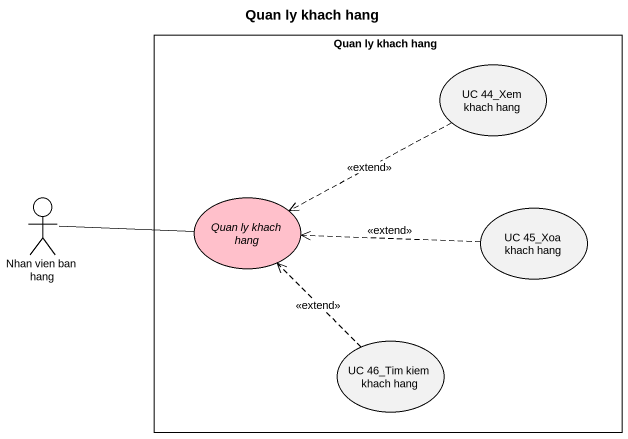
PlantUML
@startuml
title Quan ly khach hang
rectangle "Quan ly khach hang" as Quan_ly_khach_hang {
  usecase "UC 44_Xem khach hang" as UC_44_Xem_khach_hang
  usecase "Quan ly khach hang" as Quan_ly_khach_hang_2 #FFC0CB
  usecase "UC 45_Xoa khach hang" as UC_45_Xoa_khach_hang
  usecase "UC 46_Tim kiem khach hang" as UC_46_Tim_kiem_khach_hang
}
actor "Nhan vien ban hang" as Nhan_vien_ban_hang
UC_44_Xem_khach_hang .left.> Quan_ly_khach_hang_2 : <<extend>>
Nhan_vien_ban_hang -right- Quan_ly_khach_hang_2
UC_45_Xoa_khach_hang .left.> Quan_ly_khach_hang_2 : <<extend>>
UC_46_Tim_kiem_khach_hang .up.> Quan_ly_khach_hang_2 : <<extend>>
@enduml
